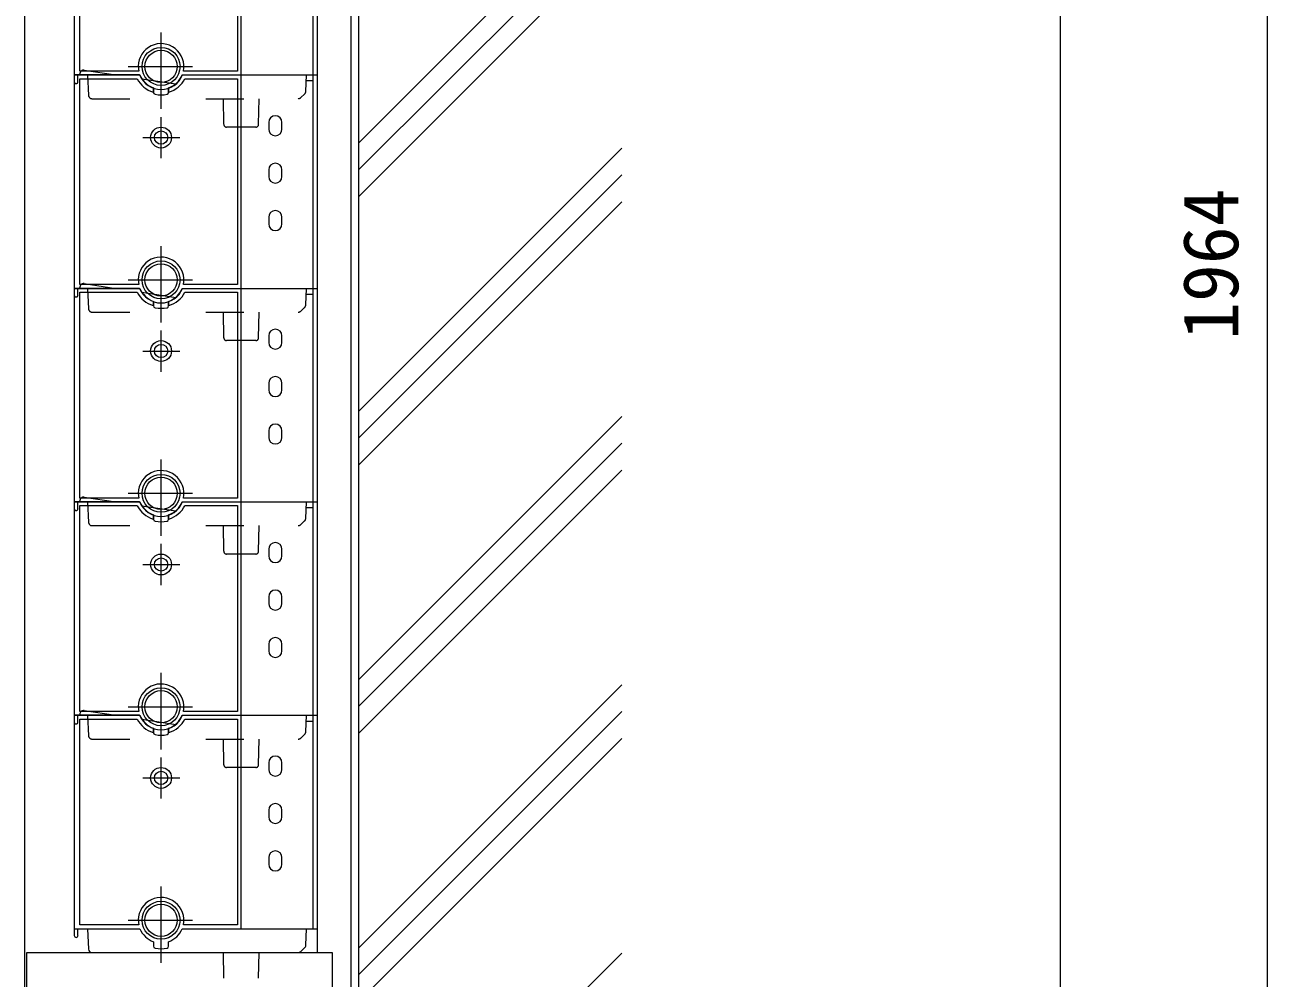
# Model space of a CAD drawing. Units: millimetres on the paper, with parts at other scales. Extents: x -192 to 192, y -136 to 136.
# Drawn here: x -91.65 to -58.92, y -55.41 to -30.29 of the extents above; entities that cross this region are included whole.
import ezdxf
from ezdxf.enums import TextEntityAlignment as Align

# ---------------------------------------------------------------- set-up
doc = ezdxf.new("R2010")
doc.units = ezdxf.units.MM
doc.linetypes.add('USER1', pattern=[3, 1, -2])
doc.linetypes.add('USER5', pattern=[24, 12, -5, 2, -5])
for name, color, linetype, lineweight in [('0-A_1-E', 3, 'Continuous', 18), ('0-B_1-F', 4, 'Continuous', 5), ('0-C_2-4', 7, 'Continuous', 18), ('0-F_2-8', 6, 'Continuous', 18), ('1-1_2-A', 7, 'Continuous', 9), ('1-2_2-B', 7, 'Continuous', 9), ('1-3_2-C', 7, 'USER1', 9), ('F-4', 7, 'Continuous', 18)]:
    doc.layers.add(name, color=color, linetype=linetype, lineweight=lineweight)
doc.styles.add('ＭＳ ゴシック', font='')
doc.styles.get('ＭＳ ゴシック').set_extended_font_data('MS Gothic')

msp = doc.modelspace()

# ---------------------------------------------------------------- linework, layer by layer
at = {"layer": '0-A_1-E'}
msp.add_line((-82.854, -82.783), (-82.854, 27.276), dxfattribs=at)
at = {"layer": '0-B_1-F'}
for p, q in [((-82.854, -33.393), (-75.923, -26.463)), ((-82.854, -34.1), (-75.923, -27.17)), ((-82.854, -34.808), (-75.923, -27.877)), ((-82.854, -40.464), (-75.923, -33.534)), ((-82.854, -41.171), (-75.923, -34.241)), ((-82.854, -41.879), (-75.923, -34.948)), ((-82.854, -47.535), (-75.923, -40.605)), ((-82.854, -48.243), (-75.923, -41.312)), ((-82.854, -48.95), (-75.923, -42.019)), ((-82.854, -54.607), (-75.923, -47.676)), ((-82.854, -55.314), (-75.923, -48.383)), ((-82.854, -56.021), (-75.923, -49.09)), ((-82.854, -61.678), (-75.923, -54.747))]:
    msp.add_line(p, q, dxfattribs=at)
at = {"layer": '0-C_2-4'}
for p, q in [((-83.054, -77.058), (-83.054, 15.392)), ((-83.954, 14.667), (-83.954, -54.733)), ((-91.654, -81.883), (-91.654, 13.942)), ((-91.604, -54.733), (-83.954, -54.733)), ((-91.604, -56.183), (-91.604, -54.733)), ((-83.954, -54.733), (-83.554, -54.733)), ((-83.554, -54.733), (-83.554, -56.183))]:
    msp.add_line(p, q, dxfattribs=at)
at = {"layer": '0-F_2-8', "color": 5}
msp.add_line((-58.922, 14.292), (-58.922, -81.683), dxfattribs=at)
at = {"layer": '1-1_2-A'}
for p, q in [((-90.354, -25.983), (-90.354, -31.608)), ((-86.054, -26.083), (-86.054, -31.508)), ((-85.954, -31.608), (-85.954, -25.983)), ((-84.054, -31.608), (-84.054, -25.983)), ((-83.954, -25.983), (-83.954, -31.608)), ((-88.665, -31.376), (-88.652, -31.508)), ((-90.354, -31.608), (-88.622, -31.608)), ((-87.509, -31.608), (-83.954, -31.608)), ((-86.054, -31.508), (-87.478, -31.508)), ((-88.263, -31.949), (-88.263, -32.067)), ((-87.867, -32.067), (-87.867, -31.949)), ((-88.63, -37.233), (-90.354, -37.233)), ((-90.354, -37.233), (-90.354, -42.858)), ((-87.501, -37.233), (-83.954, -37.233)), ((-85.954, -42.858), (-85.954, -37.233)), ((-84.054, -42.858), (-84.054, -37.233)), ((-83.954, -37.233), (-83.954, -42.858)), ((-90.209, -37.333), (-88.694, -37.333)), ((-88.273, -37.579), (-88.273, -37.684)), ((-87.858, -37.684), (-87.858, -37.579)), ((-87.437, -37.333), (-86.054, -37.333)), ((-86.054, -37.333), (-86.054, -42.758)), ((-84.245, -37.383), (-84.054, -37.383)), ((-85.229, -38.483), (-85.229, -38.658)), ((-84.879, -38.658), (-84.879, -38.483)), ((-85.229, -39.733), (-85.229, -39.908)), ((-84.879, -39.908), (-84.879, -39.733)), ((-85.229, -40.983), (-85.229, -41.158)), ((-84.879, -41.158), (-84.879, -40.983)), ((-90.354, -42.858), (-88.622, -42.858)), ((-88.665, -42.626), (-88.652, -42.758)), ((-87.509, -42.858), (-83.954, -42.858)), ((-86.054, -42.758), (-87.478, -42.758)), ((-88.263, -43.199), (-88.263, -43.317)), ((-87.867, -43.317), (-87.867, -43.199)), ((-90.089, -48.358), (-89.261, -48.483)), ((-90.354, -48.483), (-90.354, -54.286)), ((-88.63, -48.483), (-90.354, -48.483)), ((-90.209, -54.008), (-90.209, -48.583)), ((-90.209, -48.583), (-88.694, -48.583)), ((-90.204, -48.483), (-90.204, -48.457)), ((-88.575, -48.586), (-87.677, -48.721)), ((-87.501, -48.483), (-83.954, -48.483)), ((-87.437, -48.583), (-86.054, -48.583)), ((-86.054, -48.583), (-86.054, -54.008)), ((-85.954, -54.108), (-85.954, -48.483)), ((-84.245, -48.633), (-84.054, -48.633)), ((-84.054, -54.108), (-84.054, -48.483)), ((-83.954, -48.483), (-83.954, -54.108)), ((-88.273, -48.829), (-88.273, -48.934)), ((-87.858, -48.934), (-87.858, -48.829)), ((-85.229, -49.733), (-85.229, -49.908)), ((-84.879, -49.908), (-84.879, -49.733)), ((-85.229, -50.983), (-85.229, -51.158)), ((-84.879, -51.158), (-84.879, -50.983)), ((-85.229, -52.233), (-85.229, -52.408)), ((-84.879, -52.408), (-84.879, -52.233)), ((-88.665, -53.876), (-88.652, -54.008)), ((-90.354, -54.108), (-88.622, -54.108)), ((-90.301, -54.333), (-90.306, -54.333)), ((-90.254, -54.286), (-90.254, -54.108)), ((-88.652, -54.008), (-90.209, -54.008)), ((-90.004, -54.108), (-89.975, -54.648)), ((-87.509, -54.108), (-83.954, -54.108)), ((-86.054, -54.008), (-87.478, -54.008)), ((-84.252, -54.543), (-84.229, -54.108)), ((-88.263, -54.449), (-88.263, -54.567)), ((-87.867, -54.567), (-87.867, -54.449)), ((-84.283, -54.611), (-84.383, -54.706)), ((-89.886, -54.733), (-84.451, -54.733))]:
    msp.add_line(p, q, dxfattribs=at)
at = {"layer": '1-1_2-A', "linetype": 'USER5'}
for p, q in [((-88.065, -32.505), (-88.065, -30.492)), ((-88.933, -31.383), (-87.235, -31.383)), ((-88.065, -39.427), (-88.065, -38.343)), ((-88.544, -38.883), (-87.573, -38.883)), ((-88.065, -43.755), (-88.065, -41.742)), ((-88.933, -42.633), (-87.235, -42.633)), ((-88.065, -50.677), (-88.065, -49.593)), ((-88.544, -50.133), (-87.573, -50.133)), ((-88.065, -55.005), (-88.065, -52.992)), ((-88.933, -53.883), (-87.235, -53.883))]:
    msp.add_line(p, q, dxfattribs=at)
at = {"layer": '1-1_2-A', "linetype": 'USER1'}
for p, q in [((-90.354, -31.608), (-90.354, -31.786)), ((-90.254, -31.786), (-90.254, -31.608)), ((-90.301, -31.833), (-90.306, -31.833)), ((-90.204, -37.233), (-90.204, -37.207)), ((-90.089, -37.108), (-89.261, -37.233)), ((-88.575, -37.336), (-87.677, -37.471)), ((-90.354, -42.858), (-90.354, -43.036)), ((-90.254, -43.036), (-90.254, -42.858)), ((-90.301, -43.083), (-90.306, -43.083))]:
    msp.add_line(p, q, dxfattribs=at)
at = {"layer": '1-1_2-A'}
for points in [[(-88.652, -31.508), (-90.209, -31.508), (-90.209, -26.083)], [(-88.652, -42.758), (-90.209, -42.758), (-90.209, -37.333)]]:
    msp.add_lwpolyline(points, dxfattribs=at)
for centre, radius in [((-88.065, -31.383), 0.5), ((-88.065, -31.383), 0.425), ((-88.065, -38.883), 0.275), ((-88.065, -38.883), 0.175), ((-88.065, -42.633), 0.5), ((-88.065, -42.633), 0.425), ((-88.065, -50.133), 0.275), ((-88.065, -50.133), 0.175), ((-88.065, -53.883), 0.5), ((-88.065, -53.883), 0.425)]:
    msp.add_circle(centre, radius, dxfattribs=at)
for centre, radius, start, end in [((-88.065, -31.383), 0.6, 347.975, 179.291), ((-88.065, -31.383), 0.6, 202.024, 250.736), ((-88.065, -31.383), 0.6, 289.264, 337.976), ((-88.213, -32.067), 0.05, 180, 257.798), ((-87.917, -32.067), 0.05, 282.202, 0), ((-88.065, -31.383), 0.75, 257.798, 282.202), ((-88.065, -37.008), 0.608, 201.738, 338.262), ((-88.065, -37.008), 0.708, 207.346, 252.945), ((-88.065, -37.008), 0.708, 287.055, 332.654), ((-85.054, -38.483), 0.175, 0, 180), ((-85.054, -38.658), 0.175, 180, 0), ((-85.054, -39.733), 0.175, 0, 180), ((-85.054, -39.908), 0.175, 180, 0), ((-85.054, -40.983), 0.175, 0, 180), ((-85.054, -41.158), 0.175, 180, 0), ((-88.065, -42.633), 0.6, 347.975, 179.291), ((-88.065, -42.633), 0.6, 202.024, 250.736), ((-88.065, -42.633), 0.6, 289.264, 337.976), ((-88.213, -43.317), 0.05, 180, 257.798), ((-88.065, -42.633), 0.75, 257.798, 282.202), ((-87.917, -43.317), 0.05, 282.202, 0), ((-90.104, -48.457), 0.1, 81.44, 180), ((-88.065, -48.258), 0.708, 207.346, 252.945), ((-88.065, -48.258), 0.608, 201.738, 338.262), ((-88.065, -48.258), 0.708, 287.055, 332.654), ((-85.054, -49.733), 0.175, 0, 180), ((-85.054, -49.908), 0.175, 180, 0), ((-85.054, -50.983), 0.175, 0, 180), ((-85.054, -51.158), 0.175, 180, 0), ((-85.054, -52.233), 0.175, 0, 180), ((-85.054, -52.408), 0.175, 180, 0), ((-88.065, -53.883), 0.6, 347.975, 179.291), ((-90.306, -54.286), 0.0475, 180, 270), ((-90.301, -54.286), 0.0475, 270, 0), ((-88.065, -53.883), 0.6, 202.024, 250.736), ((-88.065, -53.883), 0.6, 289.264, 337.976), ((-89.886, -54.643), 0.09, 183.002, 270), ((-88.213, -54.567), 0.05, 180, 257.798), ((-88.065, -53.883), 0.75, 257.798, 282.202), ((-87.917, -54.567), 0.05, 282.202, 0), ((-84.351, -54.538), 0.1, 313.5, 357), ((-84.451, -54.633), 0.1, 270, 313.5)]:
    msp.add_arc(centre, radius, start, end, dxfattribs=at)
at = {"layer": '1-1_2-A', "linetype": 'USER1'}
for centre, radius, start, end in [((-90.306, -31.786), 0.0475, 180, 270), ((-90.301, -31.786), 0.0475, 270, 0), ((-90.104, -37.207), 0.1, 81.44, 180), ((-90.306, -43.036), 0.0475, 180, 270), ((-90.301, -43.036), 0.0475, 270, 0)]:
    msp.add_arc(centre, radius, start, end, dxfattribs=at)
at = {"layer": '1-2_2-B'}
for p, q in [((-88.63, -31.608), (-90.354, -31.608)), ((-90.354, -31.608), (-90.354, -37.233)), ((-90.209, -31.708), (-88.694, -31.708)), ((-87.501, -31.608), (-83.954, -31.608)), ((-87.437, -31.708), (-86.054, -31.708)), ((-86.054, -31.708), (-86.054, -37.133)), ((-85.954, -37.233), (-85.954, -31.608)), ((-84.054, -37.233), (-84.054, -31.608)), ((-83.954, -31.608), (-83.954, -37.233)), ((-88.273, -31.954), (-88.273, -32.059)), ((-87.858, -32.059), (-87.858, -31.954)), ((-84.245, -31.758), (-84.054, -31.758)), ((-85.229, -32.858), (-85.229, -33.033)), ((-84.879, -33.033), (-84.879, -32.858)), ((-85.229, -34.108), (-85.229, -34.283)), ((-84.879, -34.283), (-84.879, -34.108)), ((-85.229, -35.358), (-85.229, -35.533)), ((-84.879, -35.533), (-84.879, -35.358)), ((-90.354, -37.233), (-88.622, -37.233)), ((-88.665, -37.001), (-88.652, -37.133)), ((-87.509, -37.233), (-83.954, -37.233)), ((-86.054, -37.133), (-87.478, -37.133)), ((-88.263, -37.574), (-88.263, -37.692)), ((-87.867, -37.692), (-87.867, -37.574)), ((-88.63, -42.858), (-90.354, -42.858)), ((-90.354, -42.858), (-90.354, -48.483)), ((-87.501, -42.858), (-83.954, -42.858)), ((-85.954, -48.483), (-85.954, -42.858)), ((-84.054, -48.483), (-84.054, -42.858)), ((-83.954, -42.858), (-83.954, -48.483)), ((-90.209, -42.958), (-88.694, -42.958)), ((-88.273, -43.204), (-88.273, -43.309)), ((-87.858, -43.309), (-87.858, -43.204)), ((-87.437, -42.958), (-86.054, -42.958)), ((-86.054, -42.958), (-86.054, -48.383)), ((-84.245, -43.008), (-84.054, -43.008)), ((-85.229, -44.108), (-85.229, -44.283)), ((-84.879, -44.283), (-84.879, -44.108)), ((-85.229, -45.358), (-85.229, -45.533)), ((-84.879, -45.533), (-84.879, -45.358)), ((-85.229, -46.608), (-85.229, -46.783)), ((-84.879, -46.783), (-84.879, -46.608)), ((-88.665, -48.251), (-88.652, -48.383)), ((-86.054, -48.383), (-87.478, -48.383)), ((-90.354, -48.483), (-88.622, -48.483)), ((-87.509, -48.483), (-83.954, -48.483)), ((-88.263, -48.824), (-88.263, -48.942)), ((-87.867, -48.942), (-87.867, -48.824))]:
    msp.add_line(p, q, dxfattribs=at)
at = {"layer": '1-2_2-B', "linetype": 'USER1'}
for p, q in [((-90.204, -31.608), (-90.204, -31.582)), ((-90.089, -31.483), (-89.261, -31.608)), ((-88.575, -31.711), (-87.677, -31.846)), ((-90.354, -37.233), (-90.354, -37.411)), ((-90.254, -37.411), (-90.254, -37.233)), ((-90.301, -37.458), (-90.306, -37.458)), ((-90.204, -42.858), (-90.204, -42.832)), ((-90.089, -42.733), (-89.261, -42.858)), ((-88.575, -42.961), (-87.677, -43.096)), ((-90.354, -48.483), (-90.354, -48.661)), ((-90.301, -48.708), (-90.306, -48.708)), ((-90.254, -48.661), (-90.254, -48.483))]:
    msp.add_line(p, q, dxfattribs=at)
at = {"layer": '1-2_2-B', "linetype": 'USER5'}
for p, q in [((-88.065, -33.802), (-88.065, -32.718)), ((-88.544, -33.258), (-87.573, -33.258)), ((-88.065, -38.13), (-88.065, -36.117)), ((-88.933, -37.008), (-87.235, -37.008)), ((-88.065, -45.052), (-88.065, -43.968)), ((-88.544, -44.508), (-87.573, -44.508)), ((-88.065, -49.38), (-88.065, -47.367)), ((-88.933, -48.258), (-87.235, -48.258))]:
    msp.add_line(p, q, dxfattribs=at)
at = {"layer": '1-2_2-B'}
for points in [[(-88.652, -37.133), (-90.209, -37.133), (-90.209, -31.708)], [(-88.652, -48.383), (-90.209, -48.383), (-90.209, -42.958)]]:
    msp.add_lwpolyline(points, dxfattribs=at)
for centre, radius in [((-88.065, -33.258), 0.275), ((-88.065, -33.258), 0.175), ((-88.065, -37.008), 0.5), ((-88.065, -37.008), 0.425), ((-88.065, -44.508), 0.275), ((-88.065, -44.508), 0.175), ((-88.065, -48.258), 0.5), ((-88.065, -48.258), 0.425)]:
    msp.add_circle(centre, radius, dxfattribs=at)
at = {"layer": '1-2_2-B', "linetype": 'USER1'}
for centre, radius, start, end in [((-90.104, -31.582), 0.1, 81.44, 180), ((-90.306, -37.411), 0.0475, 180, 270), ((-90.301, -37.411), 0.0475, 270, 0), ((-90.104, -42.832), 0.1, 81.44, 180), ((-90.306, -48.661), 0.0475, 180, 270), ((-90.301, -48.661), 0.0475, 270, 0)]:
    msp.add_arc(centre, radius, start, end, dxfattribs=at)
at = {"layer": '1-2_2-B'}
for centre, radius, start, end in [((-88.065, -31.383), 0.708, 207.346, 252.945), ((-88.065, -31.383), 0.608, 201.738, 338.262), ((-88.065, -31.383), 0.708, 287.055, 332.654), ((-85.054, -32.858), 0.175, 0, 180), ((-85.054, -33.033), 0.175, 180, 0), ((-85.054, -34.108), 0.175, 0, 180), ((-85.054, -34.283), 0.175, 180, 0), ((-85.054, -35.358), 0.175, 0, 180), ((-85.054, -35.533), 0.175, 180, 0), ((-88.065, -37.008), 0.6, 347.975, 179.291), ((-88.065, -37.008), 0.6, 202.024, 250.736), ((-88.065, -37.008), 0.6, 289.264, 337.976), ((-88.213, -37.692), 0.05, 180, 257.798), ((-88.065, -37.008), 0.75, 257.798, 282.202), ((-87.917, -37.692), 0.05, 282.202, 0), ((-88.065, -42.633), 0.608, 201.738, 338.262), ((-88.065, -42.633), 0.708, 207.346, 252.945), ((-88.065, -42.633), 0.708, 287.055, 332.654), ((-85.054, -44.108), 0.175, 0, 180), ((-85.054, -44.283), 0.175, 180, 0), ((-85.054, -45.358), 0.175, 0, 180), ((-85.054, -45.533), 0.175, 180, 0), ((-85.054, -46.608), 0.175, 0, 180), ((-85.054, -46.783), 0.175, 180, 0), ((-88.065, -48.258), 0.6, 347.975, 179.291), ((-88.065, -48.258), 0.6, 202.024, 250.736), ((-88.065, -48.258), 0.6, 289.264, 337.976), ((-88.213, -48.942), 0.05, 180, 257.798), ((-88.065, -48.258), 0.75, 257.798, 282.202), ((-87.917, -48.942), 0.05, 282.202, 0)]:
    msp.add_arc(centre, radius, start, end, dxfattribs=at)
at = {"layer": '1-3_2-C'}
for p, q in [((-90.004, -31.608), (-89.975, -32.148)), ((-84.252, -32.043), (-84.229, -31.608)), ((-89.886, -32.233), (-84.451, -32.233)), ((-86.413, -32.909), (-86.424, -32.233)), ((-85.495, -32.909), (-85.483, -32.233)), ((-84.283, -32.111), (-84.383, -32.206)), ((-85.57, -32.983), (-86.338, -32.983)), ((-90.004, -37.233), (-89.975, -37.773)), ((-84.252, -37.668), (-84.229, -37.233)), ((-89.886, -37.858), (-84.451, -37.858)), ((-86.413, -38.534), (-86.424, -37.858)), ((-85.495, -38.534), (-85.483, -37.858)), ((-84.283, -37.736), (-84.383, -37.831)), ((-85.57, -38.608), (-86.338, -38.608)), ((-90.004, -42.858), (-89.975, -43.398)), ((-84.252, -43.293), (-84.229, -42.858)), ((-89.886, -43.483), (-84.451, -43.483)), ((-86.413, -44.159), (-86.424, -43.483)), ((-85.495, -44.159), (-85.483, -43.483)), ((-84.283, -43.361), (-84.383, -43.456)), ((-85.57, -44.233), (-86.338, -44.233)), ((-90.004, -48.483), (-89.975, -49.023)), ((-84.252, -48.918), (-84.229, -48.483)), ((-84.283, -48.986), (-84.383, -49.081)), ((-89.886, -49.108), (-84.451, -49.108)), ((-86.413, -49.784), (-86.424, -49.108)), ((-85.495, -49.784), (-85.483, -49.108)), ((-85.57, -49.858), (-86.338, -49.858))]:
    msp.add_line(p, q, dxfattribs=at)
at = {"layer": '1-3_2-C', "linetype": 'Continuous'}
for p, q in [((-86.413, -55.409), (-86.424, -54.733)), ((-85.495, -55.409), (-85.483, -54.733))]:
    msp.add_line(p, q, dxfattribs=at)
at = {"layer": '1-3_2-C'}
for centre, radius, start, end in [((-84.351, -32.038), 0.1, 313.5, 357), ((-89.886, -32.143), 0.09, 183.002, 270), ((-84.451, -32.133), 0.1, 270, 313.5), ((-86.338, -32.908), 0.075, 181, 270), ((-85.57, -32.908), 0.075, 270, 359), ((-89.886, -37.768), 0.09, 183.002, 270), ((-84.451, -37.758), 0.1, 270, 313.5), ((-84.351, -37.663), 0.1, 313.5, 357), ((-86.338, -38.533), 0.075, 181, 270), ((-85.57, -38.533), 0.075, 270, 359), ((-89.886, -43.393), 0.09, 183.002, 270), ((-84.451, -43.383), 0.1, 270, 313.5), ((-84.351, -43.288), 0.1, 313.5, 357), ((-86.338, -44.158), 0.075, 181, 270), ((-85.57, -44.158), 0.075, 270, 359), ((-89.886, -49.018), 0.09, 183.002, 270), ((-84.451, -49.008), 0.1, 270, 313.5), ((-84.351, -48.913), 0.1, 313.5, 357), ((-86.338, -49.783), 0.075, 181, 270), ((-85.57, -49.783), 0.075, 270, 359)]:
    msp.add_arc(centre, radius, start, end, dxfattribs=at)
at = {"layer": 'F-4'}
msp.add_line((-64.374, 133.876), (-64.374, -116.399), dxfattribs=at)

# ---------------------------------------------------------------- texts
at = {"layer": '0-F_2-8', "color": 7, "style": 'ＭＳ ゴシック'}
msp.add_text('1964', height=1.466, rotation=90, dxfattribs=at).set_placement((-59.243, -38.589), align=Align.BOTTOM_LEFT)

doc.saveas('drawing.dxf')
